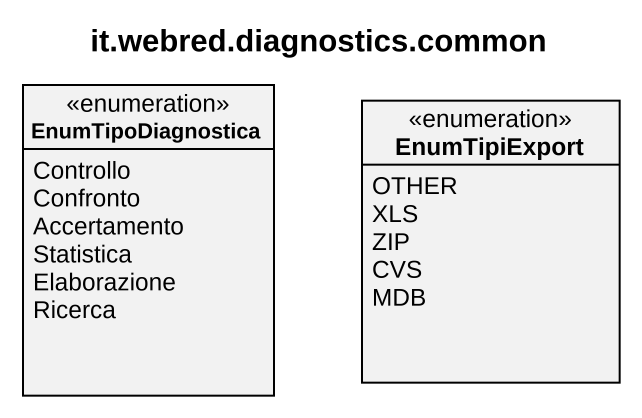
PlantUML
@startuml
title it.webred.diagnostics.common
hide circle
hide empty members
enum EnumTipoDiagnostica {
  Controllo
  Confronto
  Accertamento
  Statistica
  Elaborazione
  Ricerca
}
enum EnumTipiExport {
  OTHER
  XLS
  ZIP
  CVS
  MDB
}
@enduml
